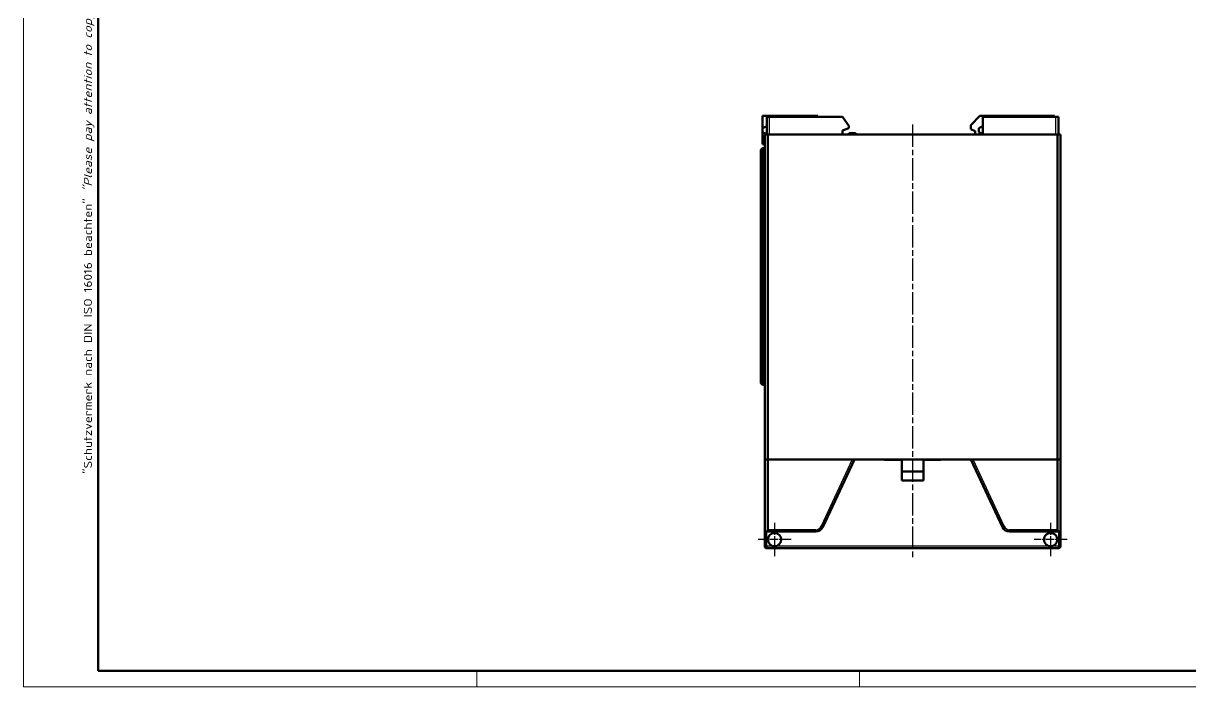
# Model space of a CAD drawing. Header units: millimetres. Extents: x 1 to 593, y 1 to 419.
# Drawn here: x 1 to 297, y 1 to 169.3 of the extents above; entities that cross this region are included whole.
import ezdxf

# ---------------------------------------------------------------- set-up
doc = ezdxf.new("R2010")
doc.units = ezdxf.units.MM
doc.linetypes.add('CHAIN', pattern=[0.3543, 0.2362, -0.0295, 0.0591, -0.0295])
doc.linetypes.add('DASH_DOT', pattern=[0.37, 0.24, -0.06, 0.01, -0.06])
doc.layers.get('0').update_dxf_attribs({"lineweight": 25})
for name, color, linetype, lineweight in [('Mittellinie (ISO)', 1, 'DASH_DOT', 25), ('Mittelpunktmarkierung (ISO)', 1, 'DASH_DOT', 25), ('Rahmen (ISO)', 7, 'Continuous', 70), ('Sichtbar (ISO)', 7, 'Continuous', 50), ('Sichtbar schmal (ISO)', 1, 'Continuous', 25)]:
    doc.layers.add(name, color=color, linetype=linetype, lineweight=lineweight)
doc.styles.add('Notiztext (DIN)', font='isocpeur.ttf', dxfattribs={"width": 1.1})

# ---------------------------------------------------------------- blocks, each defined once
blk = doc.blocks.new('Ränder Bopla-A2-Rahmen')
at = {"layer": 'Rahmen (ISO)', "color": 1, "lineweight": 18}
for p, q in [((1, 419), (1, 1)), ((116, 5), (116, 1)), ((213, 5), (213, 1)), ((1, 1), (593, 1))]:
    blk.add_line(p, q, dxfattribs=at)
at = {"layer": 'Rahmen (ISO)', "color": 91, "lineweight": 70}
for p, q in [((20, 5), (20, 415)), ((589, 5), (20, 5))]:
    blk.add_line(p, q, dxfattribs=at)
at = {"layer": 'Rahmen (ISO)', "color": 1, "insert": (19, 55), "char_height": 2.03, "width": 162.684, "attachment_point": 7, "rotation": 90, "style": 'Notiztext (DIN)'}
blk.add_mtext('\\fISOCPEUR|b0|i0;\\W1.20;\\H2.0300;"Schutzvermerk nach DIN ISO 16016 beachten" \\fISOCPEUR|b0|i1;\\W1.20;\\H2.0300;"Please pay attention to copyright note DIN ISO 16016"', dxfattribs=at)

msp = doc.modelspace()

# ---------------------------------------------------------------- linework, layer by layer
at = {"layer": 'Mittellinie (ISO)', "linetype": 'CHAIN', "ltscale": 23.990969}
msp.add_line((226.4961825, 143.6435403), (226.4961825, 33.3951707), dxfattribs=at)
at = {"layer": 'Mittelpunktmarkierung (ISO)', "linetype": 'CHAIN', "ltscale": 9.320947}
for p, q in [((191.4961825, 42.5376477), (191.4961825, 34.1494329)), ((261.4961825, 42.5376477), (261.4961825, 34.1494329)), ((195.6902899, 38.3435403), (187.302075, 38.3435403)), ((265.6902899, 38.3435403), (257.302075, 38.3435403))]:
    msp.add_line(p, q, dxfattribs=at)
at = {"layer": 'Sichtbar (ISO)'}
for p, q in [((188.4461825, 142.7435403), (188.4461825, 145.8435403)), ((188.4461825, 145.8435403), (200.4461825, 145.8435403)), ((189.4961825, 145.6435403), (190.2461825, 145.6435403)), ((189.4961825, 145.6435403), (189.4961825, 141.1435403)), ((190.2461825, 145.6435403), (208.6961825, 145.6435403)), ((200.4461825, 145.8435403), (200.4461825, 145.6435403)), ((200.4461825, 145.8435403), (202.4461825, 145.8435403)), ((202.4461825, 145.8435403), (202.4461825, 145.6435403)), ((210.2961825, 143.3585035), (208.6961825, 145.6435403)), ((241.2461825, 143.5064787), (243.5461825, 145.8435403)), ((243.5461825, 145.8435403), (255.2461825, 145.8435403)), ((244.2961825, 145.6435403), (262.7461825, 145.6435403)), ((244.2961825, 145.6435403), (244.2961825, 141.1435403)), ((262.4461825, 145.8435403), (255.2461825, 145.8435403)), ((255.2461825, 145.8435403), (255.2461825, 145.6435403)), ((262.4461825, 145.8435403), (262.4461825, 145.6435403)), ((262.7461825, 145.6435403), (263.4961825, 145.6435403)), ((263.4961825, 141.1435403), (263.4961825, 145.6435403)), ((188.4461825, 142.7435403), (189.4961825, 143.2335403)), ((188.4461825, 141.7435403), (188.4461825, 142.7435403)), ((208.6961825, 142.1435403), (210.2961825, 142.7258927)), ((208.6961825, 141.1435403), (208.6961825, 142.1435403)), ((210.2961825, 142.7258927), (210.2961825, 143.3585035)), ((241.2461825, 142.5064787), (241.2461825, 143.5064787)), ((242.3461825, 141.9935403), (241.2461825, 142.5064787)), ((243.2461825, 142.7435403), (244.2961825, 143.2335403)), ((243.2461825, 142.7435403), (243.2461825, 141.7435403)), ((188.4461825, 138.6435403), (188.4461825, 141.7435403)), ((189.4961825, 141.2535403), (188.4461825, 141.7435403)), ((188.9961825, 141.1435403), (189.7461825, 141.1435403)), ((188.9961825, 141.1435403), (188.9961825, 58.6435403)), ((263.2461825, 141.1435403), (189.7461825, 141.1435403)), ((189.7461825, 141.1435403), (189.7461825, 58.6435403)), ((242.3461825, 141.1435403), (242.3461825, 141.9935403)), ((244.2961825, 141.2535403), (243.2461825, 141.7435403)), ((263.2461825, 141.1435403), (263.9961825, 141.1435403)), ((263.2461825, 141.1435403), (263.2461825, 58.6435403)), ((263.9961825, 141.1435403), (263.9961825, 58.6435403)), ((187.9961825, 137.2435403), (188.3961825, 137.6435403)), ((187.9961825, 137.2435403), (187.9961825, 78.0435403)), ((188.3961825, 77.6435403), (188.3961825, 137.6435403)), ((188.9961825, 137.6435403), (188.3961825, 137.6435403)), ((188.9961825, 138.6435403), (188.4461825, 138.6435403)), ((187.9961825, 78.0435403), (188.3961825, 77.6435403)), ((188.9961825, 77.6435403), (188.3961825, 77.6435403)), ((189.7461825, 58.6435403), (188.9961825, 58.6435403)), ((188.9961825, 58.6435403), (188.9961825, 40.3435403)), ((189.7461825, 58.6435403), (188.9961825, 58.6435403)), ((189.7461825, 58.6435403), (211.1794754, 58.6435403)), ((189.7461825, 58.6435403), (189.7461825, 40.8435403)), ((189.7461825, 58.6435403), (263.2461825, 58.6435403)), ((203.734697, 41.4981761), (211.7311825, 58.6435403)), ((219.3961825, 58.5435403), (219.3961825, 58.6435403)), ((223.7461825, 58.5435403), (219.3961825, 58.5435403)), ((223.7461825, 53.3435403), (223.7461825, 58.5435403)), ((233.5961825, 58.5435403), (229.2461825, 58.5435403)), ((229.2461825, 53.3435403), (229.2461825, 58.5435403)), ((233.5961825, 58.6435403), (233.5961825, 58.5435403)), ((241.2611825, 58.6435403), (249.2576679, 41.4981761)), ((241.8128895, 58.6435403), (263.2461825, 58.6435403)), ((263.9961825, 58.6435403), (263.2461825, 58.6435403)), ((263.2461825, 58.6435403), (263.2461825, 40.8435403)), ((263.9961825, 58.6435403), (263.2461825, 58.6435403)), ((263.9961825, 58.6435403), (263.9961825, 40.3435403)), ((223.7461825, 55.6435403), (229.2461825, 55.6435403)), ((223.7461825, 53.3435403), (229.2461825, 53.3435403)), ((189.1871655, 40.3435403), (188.9961825, 40.3435403)), ((188.9961825, 40.3435403), (188.9961825, 36.6435403)), ((189.1871655, 40.3435403), (201.922141, 40.3435403)), ((189.7461825, 40.4105276), (189.7461825, 40.8435403)), ((251.0702239, 40.3435403), (263.8051995, 40.3435403)), ((263.2461825, 40.8435403), (263.2461825, 40.4105276)), ((263.9961825, 40.3435403), (263.8051995, 40.3435403)), ((263.9961825, 36.6435403), (263.9961825, 40.3435403)), ((189.4961825, 36.1435403), (263.4961825, 36.1435403))]:
    msp.add_line(p, q, dxfattribs=at)
for centre in [(191.4961825, 38.3435403), (261.4961825, 38.3435403)]:
    msp.add_circle(centre, 1.6941074, dxfattribs=at)
for centre, radius, start, end in [((211.1961825, 139.5435403), 2, 53.130102354, 126.869897646), ((201.922141, 42.3435403), 2, 270, 334.99596291), ((251.0702239, 42.3435403), 2, 205.00403709, 270), ((189.4961825, 36.6435403), 0.5, 180, 270), ((263.4961825, 36.6435403), 0.5, 270, 0)]:
    msp.add_arc(centre, radius, start, end, dxfattribs=at)
for points, knots in [([(189.7461825, 40.4105276), (189.6399957, 40.4105276), (189.5300047, 40.3950376), (189.337777, 40.3605596), (189.2539409, 40.3435849), (189.1871655, 40.3435403)], [0, 0, 0, 0, 0.031856015226, 0.031856015226, 0.061775497606, 0.061775497606, 0.061775497606, 0.061775497606]), ([(263.8051995, 40.3435403), (263.738424, 40.3435849), (263.6545879, 40.3605596), (263.4623603, 40.3950376), (263.3523692, 40.4105276), (263.2461825, 40.4105276)], [0.500903197924, 0.500903197924, 0.500903197924, 0.500903197924, 0.530822680304, 0.530822680304, 0.56267869553, 0.56267869553, 0.56267869553, 0.56267869553])]:
    msp.add_open_spline(points, degree=3, knots=knots, dxfattribs=at)
at = {"layer": 'Sichtbar schmal (ISO)'}
for p, q in [((190.2461825, 141.1435403), (190.2461825, 145.6435403)), ((262.7461825, 145.6435403), (262.7461825, 141.1435403)), ((211.1794754, 58.6435403), (203.281558, 41.7095171)), ((249.7108069, 41.7095171), (241.8128895, 58.6435403)), ((203.281558, 41.7095171), (203.734697, 41.4981761)), ((249.2576679, 41.4981761), (249.7108069, 41.7095171)), ((189.4961825, 36.6435403), (189.4961825, 40.3435403)), ((201.922141, 40.8435403), (189.7461825, 40.8435403)), ((201.922141, 40.8435403), (201.922141, 40.3435403)), ((251.0702239, 40.8435403), (251.0702239, 40.3435403)), ((263.2461825, 40.8435403), (251.0702239, 40.8435403)), ((263.4961825, 40.3435403), (263.4961825, 36.6435403)), ((188.9961825, 36.6435403), (189.4961825, 36.6435403)), ((189.4961825, 36.6435403), (189.4961825, 36.1435403)), ((263.4961825, 36.6435403), (189.4961825, 36.6435403)), ((263.4961825, 36.1435403), (263.4961825, 36.6435403)), ((263.4961825, 36.6435403), (263.9961825, 36.6435403))]:
    msp.add_line(p, q, dxfattribs=at)
for centre, start, end in [((201.922141, 42.3435403), 270, 334.99596291), ((251.0702239, 42.3435403), 205.00403709, 270)]:
    msp.add_arc(centre, 1.5, start, end, dxfattribs=at)

# ---------------------------------------------------------------- block references
msp.add_blockref('Ränder Bopla-A2-Rahmen', (0, 0))

doc.saveas('drawing.dxf')
